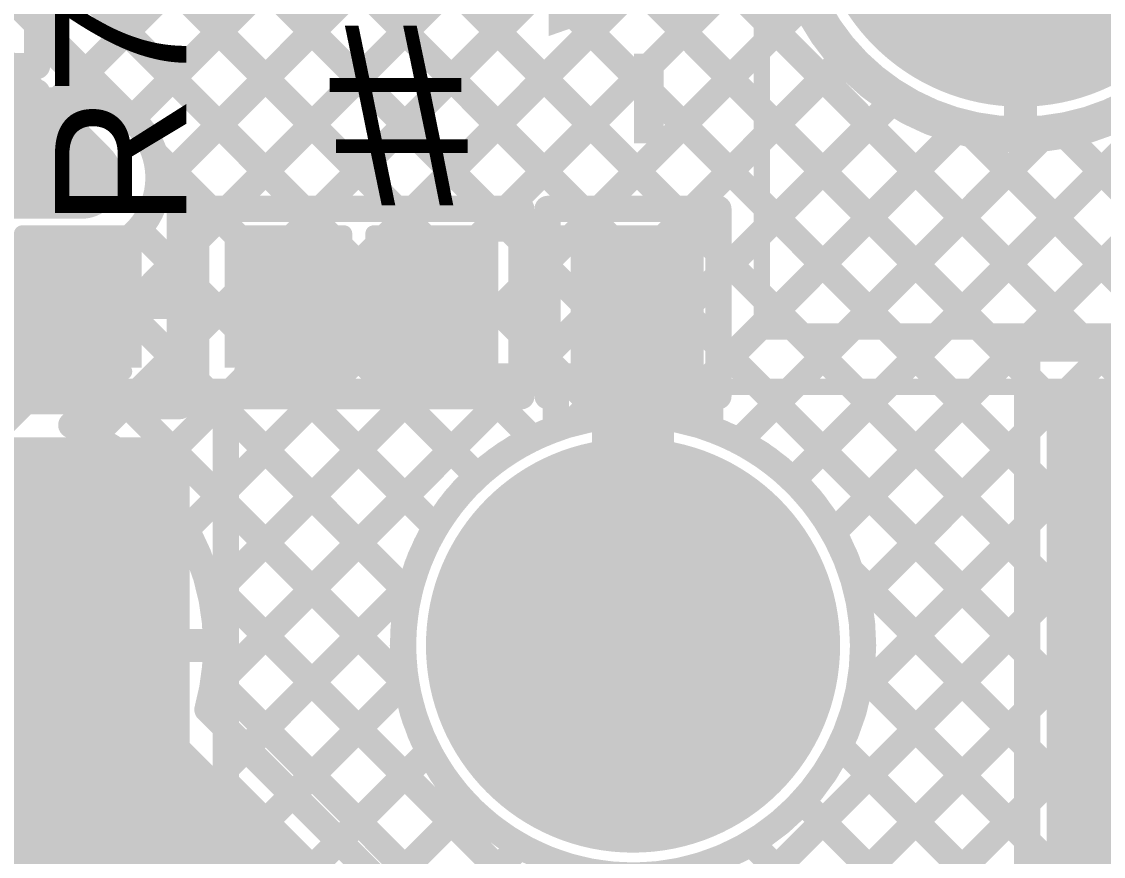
# Model space of a CAD drawing. Header units: millimetres. Extents: x 0 to 214, y 0 to 214.
# Drawn here: x 6.0258 to 6.3552, y 0.3025 to 0.5565 of the extents above; entities that cross this region are included whole.
import ezdxf

# ---------------------------------------------------------------- set-up
doc = ezdxf.new("R2010")
doc.units = ezdxf.units.MM
doc.header["$MEASUREMENT"] = 0
for name, color, linetype in [('BottomLayer', 5, 'Continuous'), ('BottomOverlay', 54, 'Continuous'), ('BottomPaste', 16, 'Continuous'), ('BottomSolder', 6, 'Continuous'), ('MultiLayer', 9, 'Continuous'), ('PadHoleLayer', 156, 'Continuous'), ('TopLayer', 1, 'Continuous'), ('TopOverlay', 2, 'Continuous'), ('TopSolder', 216, 'Continuous'), ('ViaHoleLayer', 16, 'Continuous')]:
    doc.layers.add(name, color=color, linetype=linetype)
doc.styles.add('Arial', font='', dxfattribs={"height": 0.2})
doc.styles.get('Arial').set_extended_font_data('Arial')

# ---------------------------------------------------------------- blocks, each defined once
blk = doc.blocks.new('RES_0603_B_37')
at = {"layer": 'BottomLayer'}
for points in [[(-0.045, -0.0175), (-0.045, 0.0175), (-0.015, 0.0175), (-0.015, -0.0175)], [(0.015, -0.0175), (0.015, 0.0175), (0.045, 0.0175), (0.045, -0.0175)]]:
    blk.add_hatch(color=5, dxfattribs=at).paths.add_polyline_path(points)
at = {"layer": 'BottomPaste'}
for points in [[(-0.045, -0.0175), (-0.045, 0.0175), (-0.015, 0.0175), (-0.015, -0.0175)], [(0.015, -0.0175), (0.015, 0.0175), (0.045, 0.0175), (0.045, -0.0175)]]:
    blk.add_hatch(color=16, dxfattribs=at).paths.add_polyline_path(points)
at = {"layer": 'BottomSolder'}
for points in [[(-0.049, -0.0215), (-0.049, 0.0215), (-0.011, 0.0215), (-0.011, -0.0215)], [(0.011, -0.0215), (0.011, 0.0215), (0.049, 0.0215), (0.049, -0.0215)]]:
    blk.add_hatch(color=6, dxfattribs=at).paths.add_polyline_path(points)
at = {"layer": 'BottomOverlay', "const_width": 0.005}
for points in [[(0.049, 0.021), (-0.049, 0.021)], [(-0.049, 0.021), (-0.049, -0.021)], [(0.049, 0.021), (0.049, -0.021)], [(0.049, -0.021), (-0.049, -0.021)]]:
    blk.add_lwpolyline(points, dxfattribs=at)
at = {"layer": 'BottomOverlay', "const_width": 0.0025}
for points in [[(-0.05025, 0.021, 1), (-0.04775, 0.021, 1)], [(-0.05025, 0.021, 1), (-0.04775, 0.021, 1)], [(0.04775, 0.021, 1), (0.05025, 0.021, 1)], [(0.04775, 0.021, 1), (0.05025, 0.021, 1)], [(-0.05025, -0.021, 1), (-0.04775, -0.021, 1)], [(-0.05025, -0.021, 1), (-0.04775, -0.021, 1)], [(0.04775, -0.021, 1), (0.05025, -0.021, 1)], [(0.04775, -0.021, 1), (0.05025, -0.021, 1)]]:
    blk.add_lwpolyline(points, format="xyb", close=True, dxfattribs=at)
blk = doc.blocks.new('TBP01R1_508_04BE_88')
at = {"layer": 'BottomLayer'}
blk.add_hatch(color=5, dxfattribs=at).paths.add_polyline_path([(-0.25906, 0.05906), (-0.14094, 0.05906), (-0.14094, -0.05906), (-0.25906, -0.05906)])
h = blk.add_hatch(color=5, dxfattribs=at)
edge = h.paths.add_edge_path()
edge.add_arc((0, 0), 0.05906, 0, 360)
h = blk.add_hatch(color=5, dxfattribs=at)
edge = h.paths.add_edge_path()
edge.add_arc((0.2, 0), 0.05906, 0, 360)
at = {"layer": 'BottomSolder'}
blk.add_hatch(color=6, dxfattribs=at).paths.add_polyline_path([(-0.26306, 0.06306), (-0.13694, 0.06306), (-0.13694, -0.06306), (-0.26306, -0.06306)])
h = blk.add_hatch(color=6, dxfattribs=at)
edge = h.paths.add_edge_path()
edge.add_arc((0, 0), 0.06306, 0, 360)
h = blk.add_hatch(color=6, dxfattribs=at)
edge = h.paths.add_edge_path()
edge.add_arc((0.2, 0), 0.06306, 0, 360)
at = {"layer": 'MultiLayer'}
blk.add_hatch(color=9, dxfattribs=at).paths.add_polyline_path([(-0.25906, 0.05906), (-0.14094, 0.05906), (-0.14094, -0.05906), (-0.25906, -0.05906)])
h = blk.add_hatch(color=9, dxfattribs=at)
edge = h.paths.add_edge_path()
edge.add_arc((0, 0), 0.05906, 0, 360)
h = blk.add_hatch(color=9, dxfattribs=at)
edge = h.paths.add_edge_path()
edge.add_arc((0.2, 0), 0.05906, 0, 360)
at = {"layer": 'PadHoleLayer'}
h = blk.add_hatch(color=156, dxfattribs=at)
edge = h.paths.add_edge_path()
edge.add_arc((0, 0), 0.03346, 0, 360)
h = blk.add_hatch(color=156, dxfattribs=at)
edge = h.paths.add_edge_path()
edge.add_arc((0.2, 0), 0.03346, 0, 360)
at = {"layer": 'TopLayer'}
blk.add_hatch(color=1, dxfattribs=at).paths.add_polyline_path([(-0.25906, 0.05906), (-0.14094, 0.05906), (-0.14094, -0.05906), (-0.25906, -0.05906)])
h = blk.add_hatch(color=1, dxfattribs=at)
edge = h.paths.add_edge_path()
edge.add_arc((0, 0), 0.05906, 0, 360)
h = blk.add_hatch(color=1, dxfattribs=at)
edge = h.paths.add_edge_path()
edge.add_arc((0.2, 0), 0.05906, 0, 360)
at = {"layer": 'TopSolder'}
blk.add_hatch(color=216, dxfattribs=at).paths.add_polyline_path([(-0.26306, 0.06306), (-0.13694, 0.06306), (-0.13694, -0.06306), (-0.26306, -0.06306)])
h = blk.add_hatch(color=216, dxfattribs=at)
edge = h.paths.add_edge_path()
edge.add_arc((0, 0), 0.06306, 0, 360)
h = blk.add_hatch(color=216, dxfattribs=at)
edge = h.paths.add_edge_path()
edge.add_arc((0.2, 0), 0.06306, 0, 360)
at = {"layer": 'TopOverlay', "const_width": 0.005}
blk.add_lwpolyline([(0.53126, -0.07874), (-0.3315, -0.07874)], dxfattribs=at)
blk = doc.blocks.new('TBP01R1_508_03BE_92')
at = {"layer": 'BottomLayer'}
h = blk.add_hatch(color=5, dxfattribs=at)
edge = h.paths.add_edge_path()
edge.add_arc((0.3, 0), 0.05906, 0, 360)
at = {"layer": 'BottomSolder'}
h = blk.add_hatch(color=6, dxfattribs=at)
edge = h.paths.add_edge_path()
edge.add_arc((0.3, 0), 0.06306, 0, 360)
at = {"layer": 'MultiLayer'}
h = blk.add_hatch(color=9, dxfattribs=at)
edge = h.paths.add_edge_path()
edge.add_arc((0.3, 0), 0.05906, 0, 360)
at = {"layer": 'TopLayer'}
h = blk.add_hatch(color=1, dxfattribs=at)
edge = h.paths.add_edge_path()
edge.add_arc((0.3, 0), 0.05906, 0, 360)
at = {"layer": 'TopSolder'}
h = blk.add_hatch(color=216, dxfattribs=at)
edge = h.paths.add_edge_path()
edge.add_arc((0.3, 0), 0.06306, 0, 360)
at = {"layer": 'TopOverlay', "const_width": 0.005}
for points in [[(0.4315, -0.07874), (0.4315, 0.3937)], [(0.4315, -0.07874), (-0.2315, -0.07874)]]:
    blk.add_lwpolyline(points, dxfattribs=at)
at = {"layer": 'TopOverlay', "const_width": 0.0025}
blk.add_lwpolyline([(0.43025, -0.07874, 1), (0.43275, -0.07874, 1)], format="xyb", close=True, dxfattribs=at)
blk.add_lwpolyline([(0.43025, -0.07874, 1), (0.43275, -0.07874, 1)], format="xyb", close=True, dxfattribs=at)
blk = doc.blocks.new('C__0603_B_277')
at = {"layer": 'BottomLayer'}
for points in [[(-0.045, -0.0175), (-0.045, 0.0175), (-0.015, 0.0175), (-0.015, -0.0175)], [(0.015, -0.0175), (0.015, 0.0175), (0.045, 0.0175), (0.045, -0.0175)]]:
    blk.add_hatch(color=5, dxfattribs=at).paths.add_polyline_path(points)
at = {"layer": 'BottomPaste'}
for points in [[(-0.045, -0.0175), (-0.045, 0.0175), (-0.015, 0.0175), (-0.015, -0.0175)], [(0.015, -0.0175), (0.015, 0.0175), (0.045, 0.0175), (0.045, -0.0175)]]:
    blk.add_hatch(color=16, dxfattribs=at).paths.add_polyline_path(points)
at = {"layer": 'BottomSolder'}
for points in [[(-0.04736, -0.01986), (-0.04736, 0.01986), (-0.01264, 0.01986), (-0.01264, -0.01986)], [(0.01264, -0.01986), (0.01264, 0.01986), (0.04736, 0.01986), (0.04736, -0.01986)]]:
    blk.add_hatch(color=6, dxfattribs=at).paths.add_polyline_path(points)
at = {"layer": 'BottomOverlay', "const_width": 0.005}
for points in [[(-0.049, 0.021), (-0.018, 0.021)], [(-0.049, -0.021), (-0.049, 0.021)], [(0.018, 0.021), (0.049, 0.021)], [(0.049, -0.021), (0.049, 0.021)], [(-0.049, -0.021), (-0.018, -0.021)], [(0.018, -0.021), (0.049, -0.021)]]:
    blk.add_lwpolyline(points, dxfattribs=at)
at = {"layer": 'BottomOverlay', "const_width": 0.0025}
for points in [[(-0.05025, 0.021, 1), (-0.04775, 0.021, 1)], [(-0.05025, 0.021, 1), (-0.04775, 0.021, 1)], [(-0.01925, 0.021, 1), (-0.01675, 0.021, 1)], [(0.01675, 0.021, 1), (0.01925, 0.021, 1)], [(0.04775, 0.021, 1), (0.05025, 0.021, 1)], [(0.04775, 0.021, 1), (0.05025, 0.021, 1)], [(-0.05025, -0.021, 1), (-0.04775, -0.021, 1)], [(-0.05025, -0.021, 1), (-0.04775, -0.021, 1)], [(-0.01925, -0.021, 1), (-0.01675, -0.021, 1)], [(0.01675, -0.021, 1), (0.01925, -0.021, 1)], [(0.04775, -0.021, 1), (0.05025, -0.021, 1)], [(0.04775, -0.021, 1), (0.05025, -0.021, 1)]]:
    blk.add_lwpolyline(points, format="xyb", close=True, dxfattribs=at)

msp = doc.modelspace()

# ---------------------------------------------------------------- hatches: boundary and pattern name
at = {"layer": 'BottomLayer'}
h = msp.add_hatch(color=5, dxfattribs=at)
edge = h.paths.add_edge_path()
edge.add_arc((6.044, 0.509), 0.01181, 0, 360)
at = {"layer": 'BottomSolder'}
h = msp.add_hatch(color=6, dxfattribs=at)
edge = h.paths.add_edge_path()
edge.add_arc((6.044, 0.509), 0.00991, 0, 360)
at = {"layer": 'TopLayer'}
h = msp.add_hatch(color=1, dxfattribs=at)
edge = h.paths.add_edge_path()
edge.add_arc((6.044, 0.509), 0.01181, 0, 360)
for points in [[(6.343, 0.292), (6.547, 0.292), (6.547, 0.446), (6.343, 0.446)], [(5.739, 0.43), (5.739, 0.293), (6.077, 0.293), (6.077, 0.43)]]:
    msp.add_hatch(color=1, dxfattribs=at).paths.add_polyline_path(points)
at = {"layer": 'TopSolder'}
h = msp.add_hatch(color=216, dxfattribs=at)
edge = h.paths.add_edge_path()
edge.add_arc((6.044, 0.509), 0.00991, 0, 360)
at = {"layer": 'ViaHoleLayer'}
h = msp.add_hatch(color=16, dxfattribs=at)
edge = h.paths.add_edge_path()
edge.add_arc((6.044, 0.509), 0.00591, 0, 360)

# ---------------------------------------------------------------- linework, layer by layer
at = {"layer": 'BottomLayer'}
for points, const_width in [([(6.0255, 0.78353), (6.37234, 0.43669)], 0.008), ([(6.0255, 0.75525), (6.34406, 0.43669)], 0.008), ([(6.0255, 0.72697), (6.34194, 0.41052)], 0.008), ([(6.0255, 0.69869), (6.22469, 0.4995)], 0.008), ([(6.03112, 0.55511), (6.17438, 0.69837)], 0.008), ([(6.04526, 0.54097), (6.18853, 0.68423)], 0.008), ([(6.0255, 0.6704), (6.1964, 0.4995)], 0.008), ([(6.05941, 0.52683), (6.20267, 0.67009)], 0.008), ([(6.06737, 0.5065), (6.21681, 0.65595)], 0.008), ([(6.0255, 0.64212), (6.16812, 0.4995)], 0.008), ([(6.08865, 0.4995), (6.23095, 0.6418)], 0.008), ([(6.11693, 0.4995), (6.24509, 0.62766)], 0.008), ([(6.0255, 0.61384), (6.13983, 0.4995)], 0.008), ([(6.14522, 0.4995), (6.25924, 0.61352)], 0.008), ([(6.33, 0.52461), (6.33, 0.59367)], 0.01), ([(6.0255, 0.58555), (6.11155, 0.4995)], 0.008), ([(6.1735, 0.4995), (6.25764, 0.58364)], 0.008), ([(6.002, 0.551), (6.044, 0.509)], 0.025), ([(6.0255, 0.56073), (6.0606, 0.52563)], 0.008), ([(6.20179, 0.4995), (6.2642, 0.56192)], 0.008), ([(6.2607, 0.41699), (6.402, 0.55829)], 0.008), ([(6.27303, 0.40104), (6.43028, 0.55829)], 0.008), ([(6.28069, 0.38041), (6.45857, 0.55829)], 0.008), ([(6.23007, 0.4995), (6.27554, 0.54497)], 0.008), ([(6.238, 0.47915), (6.29085, 0.53199)], 0.008), ([(6.238, 0.45086), (6.31042, 0.52328)], 0.008), ([(6.24425, 0.42883), (6.33631, 0.52088)], 0.008), ([(6.31519, 0.52213), (6.40063, 0.43669)], 0.008), ([(6.3437, 0.52191), (6.42891, 0.43669)], 0.008), ([(5.821, 0.509), (6.044, 0.509)], 0.025), ([(6.06627, 0.51649), (6.08327, 0.4995)], 0.008), ([(6.06658, 0.5025), (6.074, 0.5025)], 0.008), ([(6.074, 0.4395), (6.074, 0.5025)], 0.008), ([(6.079, 0.4995), (6.126, 0.4995)], 0.008), ([(6.079, 0.4425), (6.079, 0.4995)], 0.008), ([(6.126, 0.4995), (6.131, 0.4995)], 0.008), ([(6.126, 0.4995), (6.131, 0.4995)], 0.008), ([(6.131, 0.4995), (6.178, 0.4995)], 0.008), ([(6.178, 0.4425), (6.178, 0.4995)], 0.008), ([(6.186, 0.4995), (6.238, 0.4995)], 0.008), ([(6.186, 0.4425), (6.186, 0.4995)], 0.008), ([(6.238, 0.4425), (6.238, 0.4995)], 0.008), ([(6.074, 0.48485), (6.079, 0.48985)], 0.008), ([(6.178, 0.48962), (6.186, 0.48162)], 0.008), ([(6.178, 0.47571), (6.186, 0.48371)], 0.008), ([(6.238, 0.48619), (6.34194, 0.38224)], 0.008), ([(6.074, 0.48048), (6.079, 0.47548)], 0.008), ([(6.013, 0.439), (6.045, 0.471)], 0.025), ([(6.105, 0.471), (6.152, 0.471)], 0.022), ([(6.212, 0.36664), (6.212, 0.471)], 0.025), ([(6.02, 0.471), (6.045, 0.471)], 0.01), ([(6.045, 0.4435), (6.045, 0.471)], 0.01), ([(6.045, 0.471), (6.07, 0.471)], 0.01), ([(6.074, 0.45657), (6.079, 0.46157)], 0.008), ([(6.178, 0.46133), (6.186, 0.45333)], 0.008), ([(6.238, 0.4579), (6.34194, 0.35396)], 0.008), ([(6.178, 0.44743), (6.186, 0.45543)], 0.008), ([(6.074, 0.4522), (6.079, 0.4472)], 0.008), ([(6.17307, 0.4425), (6.178, 0.44743)], 0.008), ([(6.079, 0.4472), (6.0837, 0.4425)], 0.008), ([(6.06383, 0.41812), (6.08822, 0.4425)], 0.008), ([(6.07595, 0.40195), (6.1165, 0.4425)], 0.008), ([(6.079, 0.4425), (6.126, 0.4425)], 0.008), ([(6.08357, 0.38129), (6.14479, 0.4425)], 0.008), ([(6.0837, 0.4425), (6.14375, 0.38245)], 0.008), ([(6.08382, 0.35325), (6.17307, 0.4425)], 0.008), ([(6.11198, 0.4425), (6.15188, 0.4026)], 0.008), ([(6.126, 0.4425), (6.131, 0.4425)], 0.008), ([(6.126, 0.4425), (6.131, 0.4425)], 0.008), ([(6.131, 0.4425), (6.178, 0.4425)], 0.008), ([(6.14027, 0.4425), (6.16457, 0.41819)], 0.008), ([(6.16855, 0.4425), (6.1814, 0.42965)], 0.008), ([(6.1885, 0.43263), (6.1885, 0.4425)], 0.008), ([(6.2355, 0.43263), (6.2355, 0.4425)], 0.008), ([(6.04095, 0.43371), (6.04673, 0.4395)], 0.008), ([(6.04673, 0.4395), (6.074, 0.4395)], 0.008), ([(6.04777, 0.43034), (6.05693, 0.4395)], 0.008), ([(6.05841, 0.4395), (6.14292, 0.35499)], 0.008), ([(6.34194, 0.43669), (6.48206, 0.43669)], 0.008), ([(6.34194, 0.29658), (6.34194, 0.43669)], 0.008), ([(6.2805, 0.35193), (6.34194, 0.41338)], 0.008), ([(6.27827, 0.38935), (6.34194, 0.32567)], 0.008), ([(6.012, 0.36664), (6.37746, 0.00118)], 0.05), ([(6.08196, 0.38767), (6.32157, 0.14806)], 0.008), ([(6.0942, 0.33535), (6.1446, 0.38575)], 0.008), ([(6.1932, 0.23635), (6.34194, 0.3851)], 0.008), ([(6.012, 0.36664), (6.08106, 0.36664)], 0.01), ([(6.08441, 0.35694), (6.29329, 0.14806)], 0.008), ([(6.10834, 0.3212), (6.14281, 0.35567)], 0.008), ([(6.20734, 0.22221), (6.34194, 0.35682)], 0.008), ([(6.2815, 0.35784), (6.34194, 0.29739)], 0.008), ([(6.08241, 0.34714), (6.28149, 0.14806)], 0.008), ([(6.27502, 0.33603), (6.46299, 0.14806)], 0.008), ([(6.12249, 0.30706), (6.14981, 0.33439)], 0.008), ([(6.22148, 0.20807), (6.34194, 0.32853)], 0.008), ([(6.26356, 0.31921), (6.43471, 0.14806)], 0.008), ([(6.13663, 0.29292), (6.16164, 0.31793)], 0.008), ([(6.24796, 0.30652), (6.40642, 0.14806)], 0.008), ([(6.15077, 0.27878), (6.1776, 0.30561)], 0.008), ([(6.23562, 0.19393), (6.34194, 0.30025)], 0.008)]:
    msp.add_lwpolyline(points, dxfattribs=dict(at, const_width=const_width))
at = {"layer": 'BottomLayer', "const_width": 0.008}
for points in [[(6.39392, 0.55829, -0.888724), (6.25959, 0.61316)], [(6.0606, 0.52563, -0.199188), (6.0675, 0.509)], [(6.06062, 0.52562, -0.198912), (6.0675, 0.509)], [(6.0675, 0.509, -0.070177), (6.06658, 0.5025)], [(6.0675, 0.509, -0.070177), (6.06658, 0.5025)], [(6.03149, 0.29623, -0.978749), (5.9895, 0.43614)], [(6.04095, 0.43371, -0.299337), (6.08506, 0.36664)], [(6.28206, 0.36664, -1.929197), (6.1885, 0.43263)], [(6.2355, 0.43263, -0.317219), (6.28206, 0.36664)], [(6.08506, 0.36664, -0.067633), (6.08241, 0.34714)]]:
    msp.add_lwpolyline(points, format="xyb", dxfattribs=at)
at = {"layer": 'BottomLayer'}
for points, const_width in [([(6.02912, 0.55511, 1), (6.03312, 0.55511, 1)], 0.004), ([(6.27354, 0.54497, 1), (6.27754, 0.54497, 1)], 0.004), ([(6.04326, 0.54097, 1), (6.04727, 0.54097, 1)], 0.004), ([(6.28885, 0.53199, 1), (6.29285, 0.53199, 1)], 0.004), ([(6.05741, 0.52683, 1), (6.06141, 0.52683, 1)], 0.004), ([(6.0586, 0.52563, 1), (6.0626, 0.52563, 1)], 0.004), ([(6.0586, 0.52563, 1), (6.0626, 0.52563, 1)], 0.004), ([(6.05862, 0.52562, 1), (6.06262, 0.52562, 1)], 0.004), ([(6.30842, 0.52328, 1), (6.31242, 0.52328, 1)], 0.004), ([(6.3275, 0.52461, 1), (6.3325, 0.52461, 1)], 0.005), ([(6.31319, 0.52213, 1), (6.31719, 0.52213, 1)], 0.004), ([(6.33431, 0.52088, 1), (6.33831, 0.52088, 1)], 0.004), ([(6.3417, 0.52191, 1), (6.3457, 0.52191, 1)], 0.004), ([(6.03775, 0.509, 1), (6.05025, 0.509, 1)], 0.0125), ([(6.03775, 0.509, 1), (6.05025, 0.509, 1)], 0.0125), ([(6.06427, 0.51649, 1), (6.06827, 0.51649, 1)], 0.004), ([(6.0655, 0.509, 1), (6.0695, 0.509, 1)], 0.004), ([(6.0655, 0.509, 1), (6.0695, 0.509, 1)], 0.004), ([(6.0655, 0.509, 1), (6.0695, 0.509, 1)], 0.004), ([(6.0655, 0.509, 1), (6.0695, 0.509, 1)], 0.004), ([(6.06537, 0.5065, 1), (6.06937, 0.5065, 1)], 0.004), ([(6.06458, 0.5025, 1), (6.06858, 0.5025, 1)], 0.004), ([(6.06458, 0.5025, 1), (6.06858, 0.5025, 1)], 0.004), ([(6.06458, 0.5025, 1), (6.06858, 0.5025, 1)], 0.004), ([(6.072, 0.5025, 1), (6.076, 0.5025, 1)], 0.004), ([(6.072, 0.5025, 1), (6.076, 0.5025, 1)], 0.004), ([(6.077, 0.4995, 1), (6.081, 0.4995, 1)], 0.004), ([(6.077, 0.4995, 1), (6.081, 0.4995, 1)], 0.004), ([(6.08127, 0.4995, 1), (6.08527, 0.4995, 1)], 0.004), ([(6.08665, 0.4995, 1), (6.09065, 0.4995, 1)], 0.004), ([(6.10955, 0.4995, 1), (6.11355, 0.4995, 1)], 0.004), ([(6.11493, 0.4995, 1), (6.11893, 0.4995, 1)], 0.004), ([(6.124, 0.4995, 1), (6.128, 0.4995, 1)], 0.004), ([(6.124, 0.4995, 1), (6.128, 0.4995, 1)], 0.004), ([(6.124, 0.4995, 1), (6.128, 0.4995, 1)], 0.004), ([(6.129, 0.4995, 1), (6.133, 0.4995, 1)], 0.004), ([(6.129, 0.4995, 1), (6.133, 0.4995, 1)], 0.004), ([(6.129, 0.4995, 1), (6.133, 0.4995, 1)], 0.004), ([(6.13783, 0.4995, 1), (6.14184, 0.4995, 1)], 0.004), ([(6.14322, 0.4995, 1), (6.14722, 0.4995, 1)], 0.004), ([(6.16612, 0.4995, 1), (6.17012, 0.4995, 1)], 0.004), ([(6.1715, 0.4995, 1), (6.1755, 0.4995, 1)], 0.004), ([(6.176, 0.4995, 1), (6.18, 0.4995, 1)], 0.004), ([(6.176, 0.4995, 1), (6.18, 0.4995, 1)], 0.004), ([(6.184, 0.4995, 1), (6.188, 0.4995, 1)], 0.004), ([(6.184, 0.4995, 1), (6.188, 0.4995, 1)], 0.004), ([(6.1944, 0.4995, 1), (6.1984, 0.4995, 1)], 0.004), ([(6.19979, 0.4995, 1), (6.20379, 0.4995, 1)], 0.004), ([(6.22269, 0.4995, 1), (6.22669, 0.4995, 1)], 0.004), ([(6.22807, 0.4995, 1), (6.23207, 0.4995, 1)], 0.004), ([(6.236, 0.4995, 1), (6.24, 0.4995, 1)], 0.004), ([(6.236, 0.4995, 1), (6.24, 0.4995, 1)], 0.004), ([(6.077, 0.48985, 1), (6.081, 0.48985, 1)], 0.004), ([(6.176, 0.48962, 1), (6.18, 0.48962, 1)], 0.004), ([(6.072, 0.48485, 1), (6.076, 0.48485, 1)], 0.004), ([(6.184, 0.48371, 1), (6.188, 0.48371, 1)], 0.004), ([(6.236, 0.48619, 1), (6.24, 0.48619, 1)], 0.004), ([(6.072, 0.48048, 1), (6.076, 0.48048, 1)], 0.004), ([(6.184, 0.48162, 1), (6.188, 0.48162, 1)], 0.004), ([(6.03875, 0.471, 1), (6.05125, 0.471, 1)], 0.0125), ([(6.0995, 0.471, 1), (6.1105, 0.471, 1)], 0.011), ([(6.1465, 0.471, 1), (6.1575, 0.471, 1)], 0.011), ([(6.20575, 0.471, 1), (6.21825, 0.471, 1)], 0.0125), ([(6.236, 0.47915, 1), (6.24, 0.47915, 1)], 0.004), ([(6.077, 0.47548, 1), (6.081, 0.47548, 1)], 0.004), ([(6.176, 0.47571, 1), (6.18, 0.47571, 1)], 0.004), ([(6.0425, 0.471, 1), (6.0475, 0.471, 1)], 0.005), ([(6.0425, 0.471, 1), (6.0475, 0.471, 1)], 0.005), ([(6.0425, 0.471, 1), (6.0475, 0.471, 1)], 0.005), ([(6.0675, 0.471, 1), (6.0725, 0.471, 1)], 0.005), ([(6.077, 0.46157, 1), (6.081, 0.46157, 1)], 0.004), ([(6.176, 0.46133, 1), (6.18, 0.46133, 1)], 0.004), ([(6.236, 0.4579, 1), (6.24, 0.4579, 1)], 0.004), ([(6.072, 0.45657, 1), (6.076, 0.45657, 1)], 0.004), ([(6.184, 0.45543, 1), (6.188, 0.45543, 1)], 0.004), ([(6.072, 0.4522, 1), (6.076, 0.4522, 1)], 0.004), ([(6.184, 0.45333, 1), (6.188, 0.45333, 1)], 0.004), ([(6.236, 0.45086, 1), (6.24, 0.45086, 1)], 0.004), ([(6.176, 0.44743, 1), (6.18, 0.44743, 1)], 0.004), ([(6.176, 0.44743, 1), (6.18, 0.44743, 1)], 0.004), ([(6.0425, 0.4435, 1), (6.0475, 0.4435, 1)], 0.005), ([(6.077, 0.4472, 1), (6.081, 0.4472, 1)], 0.004), ([(6.077, 0.4472, 1), (6.081, 0.4472, 1)], 0.004), ([(6.077, 0.4425, 1), (6.081, 0.4425, 1)], 0.004), ([(6.077, 0.4425, 1), (6.081, 0.4425, 1)], 0.004), ([(6.0817, 0.4425, 1), (6.0857, 0.4425, 1)], 0.004), ([(6.0817, 0.4425, 1), (6.0857, 0.4425, 1)], 0.004), ([(6.08622, 0.4425, 1), (6.09022, 0.4425, 1)], 0.004), ([(6.10998, 0.4425, 1), (6.11398, 0.4425, 1)], 0.004), ([(6.1145, 0.4425, 1), (6.1185, 0.4425, 1)], 0.004), ([(6.124, 0.4425, 1), (6.128, 0.4425, 1)], 0.004), ([(6.124, 0.4425, 1), (6.128, 0.4425, 1)], 0.004), ([(6.124, 0.4425, 1), (6.128, 0.4425, 1)], 0.004), ([(6.129, 0.4425, 1), (6.133, 0.4425, 1)], 0.004), ([(6.129, 0.4425, 1), (6.133, 0.4425, 1)], 0.004), ([(6.129, 0.4425, 1), (6.133, 0.4425, 1)], 0.004), ([(6.13827, 0.4425, 1), (6.14227, 0.4425, 1)], 0.004), ([(6.14279, 0.4425, 1), (6.14679, 0.4425, 1)], 0.004), ([(6.16655, 0.4425, 1), (6.17055, 0.4425, 1)], 0.004), ([(6.17107, 0.4425, 1), (6.17507, 0.4425, 1)], 0.004), ([(6.17107, 0.4425, 1), (6.17507, 0.4425, 1)], 0.004), ([(6.176, 0.4425, 1), (6.18, 0.4425, 1)], 0.004), ([(6.176, 0.4425, 1), (6.18, 0.4425, 1)], 0.004), ([(6.184, 0.4425, 1), (6.188, 0.4425, 1)], 0.004), ([(6.1865, 0.4425, 1), (6.1905, 0.4425, 1)], 0.004), ([(6.2335, 0.4425, 1), (6.2375, 0.4425, 1)], 0.004), ([(6.236, 0.4425, 1), (6.24, 0.4425, 1)], 0.004), ([(6.04473, 0.4395, 1), (6.04873, 0.4395, 1)], 0.004), ([(6.04473, 0.4395, 1), (6.04873, 0.4395, 1)], 0.004), ([(6.05493, 0.4395, 1), (6.05893, 0.4395, 1)], 0.004), ([(6.05641, 0.4395, 1), (6.06041, 0.4395, 1)], 0.004), ([(6.072, 0.4395, 1), (6.076, 0.4395, 1)], 0.004), ([(6.072, 0.4395, 1), (6.076, 0.4395, 1)], 0.004), ([(6.33994, 0.43669, 1), (6.34394, 0.43669, 1)], 0.004), ([(6.33994, 0.43669, 1), (6.34394, 0.43669, 1)], 0.004), ([(6.34206, 0.43669, 1), (6.34606, 0.43669, 1)], 0.004), ([(6.03895, 0.43371, 1), (6.04295, 0.43371, 1)], 0.004), ([(6.03895, 0.43371, 1), (6.04295, 0.43371, 1)], 0.004), ([(6.1865, 0.43263, 1), (6.1905, 0.43263, 1)], 0.004), ([(6.1865, 0.43263, 1), (6.1905, 0.43263, 1)], 0.004), ([(6.2335, 0.43263, 1), (6.2375, 0.43263, 1)], 0.004), ([(6.2335, 0.43263, 1), (6.2375, 0.43263, 1)], 0.004), ([(6.04577, 0.43034, 1), (6.04977, 0.43034, 1)], 0.004), ([(6.1794, 0.42965, 1), (6.1834, 0.42965, 1)], 0.004), ([(6.24225, 0.42883, 1), (6.24625, 0.42883, 1)], 0.004), ([(6.06183, 0.41812, 1), (6.06583, 0.41812, 1)], 0.004), ([(6.16257, 0.41819, 1), (6.16657, 0.41819, 1)], 0.004), ([(6.2587, 0.41699, 1), (6.2627, 0.41699, 1)], 0.004), ([(6.33994, 0.41338, 1), (6.34394, 0.41338, 1)], 0.004), ([(6.33994, 0.41052, 1), (6.34394, 0.41052, 1)], 0.004), ([(6.07395, 0.40195, 1), (6.07795, 0.40195, 1)], 0.004), ([(6.14988, 0.4026, 1), (6.15388, 0.4026, 1)], 0.004), ([(6.27103, 0.40104, 1), (6.27503, 0.40104, 1)], 0.004), ([(6.27627, 0.38935, 1), (6.28027, 0.38935, 1)], 0.004), ([(5.9995, 0.36664, 1), (6.0245, 0.36664, 1)], 0.025), ([(6.07996, 0.38767, 1), (6.08396, 0.38767, 1)], 0.004), ([(6.1426, 0.38575, 1), (6.1466, 0.38575, 1)], 0.004), ([(6.33994, 0.3851, 1), (6.34394, 0.3851, 1)], 0.004), ([(6.14175, 0.38245, 1), (6.14575, 0.38245, 1)], 0.004), ([(6.33994, 0.38224, 1), (6.34394, 0.38224, 1)], 0.004), ([(6.08157, 0.38129, 1), (6.08557, 0.38129, 1)], 0.004), ([(6.27869, 0.38041, 1), (6.28269, 0.38041, 1)], 0.004), ([(6.20575, 0.36664, 1), (6.21825, 0.36664, 1)], 0.0125), ([(6.07856, 0.36664, 1), (6.08356, 0.36664, 1)], 0.005), ([(6.08306, 0.36664, 1), (6.08706, 0.36664, 1)], 0.004), ([(6.08306, 0.36664, 1), (6.08706, 0.36664, 1)], 0.004), ([(6.28006, 0.36664, 1), (6.28406, 0.36664, 1)], 0.004), ([(6.28006, 0.36664, 1), (6.28406, 0.36664, 1)], 0.004), ([(6.08241, 0.35694, 1), (6.08641, 0.35694, 1)], 0.004), ([(6.14081, 0.35567, 1), (6.14481, 0.35567, 1)], 0.004), ([(6.2795, 0.35784, 1), (6.2835, 0.35784, 1)], 0.004), ([(6.33994, 0.35682, 1), (6.34394, 0.35682, 1)], 0.004), ([(6.08182, 0.35325, 1), (6.08582, 0.35325, 1)], 0.004), ([(6.14092, 0.35499, 1), (6.14492, 0.35499, 1)], 0.004), ([(6.2785, 0.35193, 1), (6.2825, 0.35193, 1)], 0.004), ([(6.33994, 0.35396, 1), (6.34394, 0.35396, 1)], 0.004), ([(6.08041, 0.34714, 1), (6.08441, 0.34714, 1)], 0.004), ([(6.08041, 0.34714, 1), (6.08441, 0.34714, 1)], 0.004), ([(6.0922, 0.33535, 1), (6.0962, 0.33535, 1)], 0.004), ([(6.27302, 0.33603, 1), (6.27702, 0.33603, 1)], 0.004), ([(6.14781, 0.33439, 1), (6.15181, 0.33439, 1)], 0.004), ([(6.33994, 0.32853, 1), (6.34394, 0.32853, 1)], 0.004), ([(6.33994, 0.32567, 1), (6.34394, 0.32567, 1)], 0.004), ([(6.10634, 0.3212, 1), (6.11034, 0.3212, 1)], 0.004), ([(6.26156, 0.31921, 1), (6.26556, 0.31921, 1)], 0.004), ([(6.15964, 0.31793, 1), (6.16364, 0.31793, 1)], 0.004), ([(6.12049, 0.30706, 1), (6.12449, 0.30706, 1)], 0.004), ([(6.24596, 0.30652, 1), (6.24996, 0.30652, 1)], 0.004), ([(6.1756, 0.30561, 1), (6.1796, 0.30561, 1)], 0.004), ([(6.33994, 0.30025, 1), (6.34394, 0.30025, 1)], 0.004)]:
    msp.add_lwpolyline(points, format="xyb", close=True, dxfattribs=dict(at, const_width=const_width))
at = {"layer": 'TopLayer'}
for points, const_width in [([(5.97124, 0.80951), (6.332, 0.44875)], 0.008), ([(5.95295, 0.79952), (6.332, 0.42047)], 0.008), ([(6.0305, 0.55449), (6.24118, 0.76517)], 0.008), ([(6.04387, 0.76517), (6.35203, 0.457)], 0.008), ([(6.0368, 0.5325), (6.26711, 0.76281)], 0.008), ([(6.05936, 0.52678), (6.27862, 0.74604)], 0.008), ([(6.2607, 0.41699), (6.589, 0.74529)], 0.008), ([(6.06737, 0.5065), (6.29427, 0.73341)], 0.008), ([(6.03015, 0.441), (6.3145, 0.72535)], 0.008), ([(6.05843, 0.441), (6.3421, 0.72466)], 0.008), ([(6.27303, 0.40104), (6.589, 0.71701)], 0.008), ([(6.0255, 0.69869), (6.332, 0.39219)], 0.008), ([(6.35728, 0.457), (6.589, 0.68872)], 0.008), ([(6.0255, 0.6704), (6.332, 0.3639)], 0.008), ([(6.03072, 0.6369), (6.23471, 0.43291)], 0.008), ([(6.08672, 0.441), (6.26467, 0.61895)], 0.008), ([(6.03072, 0.60862), (6.2032, 0.43614)], 0.008), ([(6.0305, 0.543), (6.0305, 0.59139)], 0.008), ([(6.088, 0.414), (6.26033, 0.58633)], 0.008), ([(6.0305, 0.58055), (6.1814, 0.42965)], 0.008), ([(6.088, 0.38571), (6.26646, 0.56417)], 0.008), ([(6.0305, 0.55227), (6.05149, 0.53127)], 0.008), ([(6.088, 0.35743), (6.27767, 0.5471)], 0.008), ([(5.9755, 0.543), (6.0305, 0.543)], 0.008), ([(5.9755, 0.535), (6.0305, 0.535)], 0.008), ([(6.19289, 0.43403), (6.29302, 0.53417)], 0.008), ([(6.0305, 0.5325), (6.044, 0.5325)], 0.008), ([(6.22297, 0.43583), (6.31288, 0.52574)], 0.008), ([(6.24425, 0.42883), (6.33971, 0.52429)], 0.008), ([(6.31111, 0.52621), (6.38032, 0.457)], 0.008), ([(6.34111, 0.5245), (6.4086, 0.457)], 0.008), ([(6.002, 0.509), (6.044, 0.509)], 0.025), ([(6.06627, 0.51649), (6.16457, 0.41819)], 0.008), ([(6.06134, 0.49314), (6.15188, 0.4026)], 0.008), ([(6.00186, 0.441), (6.0465, 0.48563)], 0.008), ([(6.0305, 0.4855), (6.044, 0.4855)], 0.008), ([(6.0407, 0.4855), (6.0852, 0.441)], 0.008), ([(5.9735, 0.483), (6.0305, 0.483)], 0.008), ([(5.98663, 0.483), (6.02863, 0.441)], 0.008), ([(6.01491, 0.483), (6.05691, 0.441)], 0.008), ([(6.332, 0.457), (6.519, 0.457)], 0.008), ([(6.332, 0.281), (6.332, 0.457)], 0.008), ([(5.9196, 0.441), (6.088, 0.441)], 0.008), ([(6.0852, 0.441), (6.088, 0.4382)], 0.008), ([(6.088, 0.282), (6.088, 0.441)], 0.008), ([(6.088, 0.4382), (6.14375, 0.38245)], 0.008), ([(6.28069, 0.38041), (6.332, 0.43172)], 0.008), ([(6.088, 0.40991), (6.14292, 0.35499)], 0.008), ([(6.2805, 0.35193), (6.332, 0.40344)], 0.008), ([(6.27827, 0.38935), (6.332, 0.33562)], 0.008), ([(5.812, 0.36664), (6.012, 0.36664)], 0.05), ([(6.088, 0.32915), (6.1446, 0.38575)], 0.008), ([(6.088, 0.38163), (6.32157, 0.14806)], 0.008), ([(6.1049, 0.14805), (6.332, 0.37516)], 0.008), ([(6.088, 0.30086), (6.14281, 0.35567)], 0.008), ([(6.2815, 0.35784), (6.332, 0.30734)], 0.008), ([(6.088, 0.35334), (6.29329, 0.14806)], 0.008), ([(6.13318, 0.14805), (6.332, 0.34687)], 0.008), ([(6.27502, 0.33603), (6.46299, 0.14806)], 0.008), ([(5.96347, 0.14805), (6.14981, 0.33439)], 0.008), ([(6.088, 0.32506), (6.265, 0.14806)], 0.008), ([(6.26356, 0.31921), (6.43471, 0.14806)], 0.008), ([(5.99176, 0.14805), (6.16164, 0.31793)], 0.008), ([(6.16147, 0.14805), (6.332, 0.31859)], 0.008), ([(6.24796, 0.30652), (6.40642, 0.14806)], 0.008), ([(6.02004, 0.14805), (6.1776, 0.30561)], 0.008)]:
    msp.add_lwpolyline(points, dxfattribs=dict(at, const_width=const_width))
for points, const_width in [([(6.40006, 0.59367, 1), (6.25994, 0.59367, 1)], 0.008), ([(6.0285, 0.55449, 1), (6.0325, 0.55449, 1)], 0.004), ([(6.0285, 0.55227, 1), (6.0325, 0.55227, 1)], 0.004), ([(6.27567, 0.5471, 1), (6.27967, 0.5471, 1)], 0.004), ([(6.0285, 0.543, 1), (6.0325, 0.543, 1)], 0.004), ([(6.0285, 0.543, 1), (6.0325, 0.543, 1)], 0.004), ([(6.0285, 0.535, 1), (6.0325, 0.535, 1)], 0.004), ([(6.29102, 0.53417, 1), (6.29502, 0.53417, 1)], 0.004), ([(6.0285, 0.5325, 1), (6.0325, 0.5325, 1)], 0.004), ([(6.0348, 0.5325, 1), (6.0388, 0.5325, 1)], 0.004), ([(6.042, 0.5325, 1), (6.046, 0.5325, 1)], 0.004), ([(6.042, 0.5325, 1), (6.046, 0.5325, 1)], 0.004), ([(6.04949, 0.53127, 1), (6.05349, 0.53127, 1)], 0.004), ([(6.05736, 0.52678, 1), (6.06136, 0.52678, 1)], 0.004), ([(6.30911, 0.52621, 1), (6.31311, 0.52621, 1)], 0.004), ([(6.31088, 0.52574, 1), (6.31488, 0.52574, 1)], 0.004), ([(6.33771, 0.52429, 1), (6.34171, 0.52429, 1)], 0.004), ([(6.33911, 0.5245, 1), (6.34311, 0.5245, 1)], 0.004), ([(6.03775, 0.509, 1), (6.05025, 0.509, 1)], 0.0125), ([(6.06427, 0.51649, 1), (6.06827, 0.51649, 1)], 0.004), ([(6.0655, 0.509, 1), (6.0695, 0.509, 1)], 0.004), ([(6.0655, 0.509, 1), (6.0695, 0.509, 1)], 0.004), ([(6.06537, 0.5065, 1), (6.06937, 0.5065, 1)], 0.004), ([(6.05934, 0.49314, 1), (6.06334, 0.49314, 1)], 0.004), ([(6.0285, 0.4855, 1), (6.0325, 0.4855, 1)], 0.004), ([(6.0387, 0.4855, 1), (6.0427, 0.4855, 1)], 0.004), ([(6.042, 0.4855, 1), (6.046, 0.4855, 1)], 0.004), ([(6.042, 0.4855, 1), (6.046, 0.4855, 1)], 0.004), ([(6.0445, 0.48563, 1), (6.0485, 0.48563, 1)], 0.004), ([(6.0285, 0.483, 1), (6.0325, 0.483, 1)], 0.004), ([(6.33, 0.457, 1), (6.334, 0.457, 1)], 0.004), ([(6.33, 0.457, 1), (6.334, 0.457, 1)], 0.004), ([(6.35003, 0.457, 1), (6.35403, 0.457, 1)], 0.004), ([(6.35528, 0.457, 1), (6.35928, 0.457, 1)], 0.004), ([(6.33, 0.44875, 1), (6.334, 0.44875, 1)], 0.004), ([(6.02663, 0.441, 1), (6.03063, 0.441, 1)], 0.004), ([(6.02815, 0.441, 1), (6.03215, 0.441, 1)], 0.004), ([(6.05491, 0.441, 1), (6.05891, 0.441, 1)], 0.004), ([(6.05643, 0.441, 1), (6.06043, 0.441, 1)], 0.004), ([(6.0832, 0.441, 1), (6.0872, 0.441, 1)], 0.004), ([(6.0832, 0.441, 1), (6.0872, 0.441, 1)], 0.004), ([(6.08472, 0.441, 1), (6.08872, 0.441, 1)], 0.004), ([(6.086, 0.441, 1), (6.09, 0.441, 1)], 0.004), ([(6.086, 0.441, 1), (6.09, 0.441, 1)], 0.004), ([(6.086, 0.4382, 1), (6.09, 0.4382, 1)], 0.004), ([(6.086, 0.4382, 1), (6.09, 0.4382, 1)], 0.004), ([(6.28206, 0.36664, 1), (6.14194, 0.36664, 1)], 0.008), ([(6.2012, 0.43614, 1), (6.2052, 0.43614, 1)], 0.004), ([(6.22097, 0.43583, 1), (6.22497, 0.43583, 1)], 0.004), ([(6.19089, 0.43403, 1), (6.19489, 0.43403, 1)], 0.004), ([(6.23271, 0.43291, 1), (6.23671, 0.43291, 1)], 0.004), ([(6.33, 0.43172, 1), (6.334, 0.43172, 1)], 0.004), ([(6.1794, 0.42965, 1), (6.1834, 0.42965, 1)], 0.004), ([(6.24225, 0.42883, 1), (6.24625, 0.42883, 1)], 0.004), ([(6.16257, 0.41819, 1), (6.16657, 0.41819, 1)], 0.004), ([(6.33, 0.42047, 1), (6.334, 0.42047, 1)], 0.004), ([(6.2587, 0.41699, 1), (6.2627, 0.41699, 1)], 0.004), ([(6.086, 0.414, 1), (6.09, 0.414, 1)], 0.004), ([(6.086, 0.40991, 1), (6.09, 0.40991, 1)], 0.004), ([(6.14988, 0.4026, 1), (6.15388, 0.4026, 1)], 0.004), ([(6.33, 0.40344, 1), (6.334, 0.40344, 1)], 0.004), ([(6.27103, 0.40104, 1), (6.27503, 0.40104, 1)], 0.004), ([(6.33, 0.39219, 1), (6.334, 0.39219, 1)], 0.004), ([(6.27627, 0.38935, 1), (6.28027, 0.38935, 1)], 0.004), ([(5.9995, 0.36664, 1), (6.0245, 0.36664, 1)], 0.025), ([(6.086, 0.38571, 1), (6.09, 0.38571, 1)], 0.004), ([(6.1426, 0.38575, 1), (6.1466, 0.38575, 1)], 0.004), ([(6.086, 0.38163, 1), (6.09, 0.38163, 1)], 0.004), ([(6.14175, 0.38245, 1), (6.14575, 0.38245, 1)], 0.004), ([(6.27869, 0.38041, 1), (6.28269, 0.38041, 1)], 0.004), ([(6.33, 0.37516, 1), (6.334, 0.37516, 1)], 0.004), ([(6.13994, 0.36664, 1), (6.14394, 0.36664, 1)], 0.004), ([(6.28006, 0.36664, 1), (6.28406, 0.36664, 1)], 0.004), ([(6.33, 0.3639, 1), (6.334, 0.3639, 1)], 0.004), ([(6.086, 0.35743, 1), (6.09, 0.35743, 1)], 0.004), ([(6.14081, 0.35567, 1), (6.14481, 0.35567, 1)], 0.004), ([(6.2795, 0.35784, 1), (6.2835, 0.35784, 1)], 0.004), ([(6.086, 0.35334, 1), (6.09, 0.35334, 1)], 0.004), ([(6.14092, 0.35499, 1), (6.14492, 0.35499, 1)], 0.004), ([(6.2785, 0.35193, 1), (6.2825, 0.35193, 1)], 0.004), ([(6.33, 0.34687, 1), (6.334, 0.34687, 1)], 0.004), ([(6.27302, 0.33603, 1), (6.27702, 0.33603, 1)], 0.004), ([(6.33, 0.33562, 1), (6.334, 0.33562, 1)], 0.004), ([(6.14781, 0.33439, 1), (6.15181, 0.33439, 1)], 0.004), ([(6.086, 0.32915, 1), (6.09, 0.32915, 1)], 0.004), ([(6.086, 0.32506, 1), (6.09, 0.32506, 1)], 0.004), ([(6.26156, 0.31921, 1), (6.26556, 0.31921, 1)], 0.004), ([(6.15964, 0.31793, 1), (6.16364, 0.31793, 1)], 0.004), ([(6.33, 0.31859, 1), (6.334, 0.31859, 1)], 0.004), ([(6.24596, 0.30652, 1), (6.24996, 0.30652, 1)], 0.004), ([(6.33, 0.30734, 1), (6.334, 0.30734, 1)], 0.004), ([(6.1756, 0.30561, 1), (6.1796, 0.30561, 1)], 0.004), ([(6.086, 0.30086, 1), (6.09, 0.30086, 1)], 0.004)]:
    msp.add_lwpolyline(points, format="xyb", close=True, dxfattribs=dict(at, const_width=const_width))
at = {"layer": 'TopLayer', "const_width": 0.008}
for points in [[(6.044, 0.5325, -0.414214), (6.0675, 0.509)], [(6.0675, 0.509, -0.414214), (6.044, 0.4855)]]:
    msp.add_lwpolyline(points, format="xyb", dxfattribs=at)

# ---------------------------------------------------------------- block references
for name, p, rotation in [('TBP01R1_508_03BE_92', (6.33, 0.89367), 270), ('RES_0603_B_37', (6.182, 0.471), 180), ('TBP01R1_508_04BE_88', (6.212, 0.36664), 180)]:
    msp.add_blockref(name, p, dxfattribs=dict(rotation=rotation))
msp.add_blockref('C__0603_B_277', (6.075, 0.471))

# ---------------------------------------------------------------- texts
at = {"layer": 'BottomOverlay', "style": 'Arial', "text_generation_flag": 2}
msp.add_text('#', height=0.055, rotation=360, dxfattribs=at).set_placement((6.162, 0.50059))
at = {"layer": 'TopOverlay', "style": 'Arial'}
for s, height, p in [('-ve', 0.08, (6.2477, 0.51449)), ('R76', 0.04, (6.07599, 0.49368))]:
    msp.add_text(s, height=height, rotation=90, dxfattribs=at).set_placement(p)

doc.saveas('drawing.dxf')
